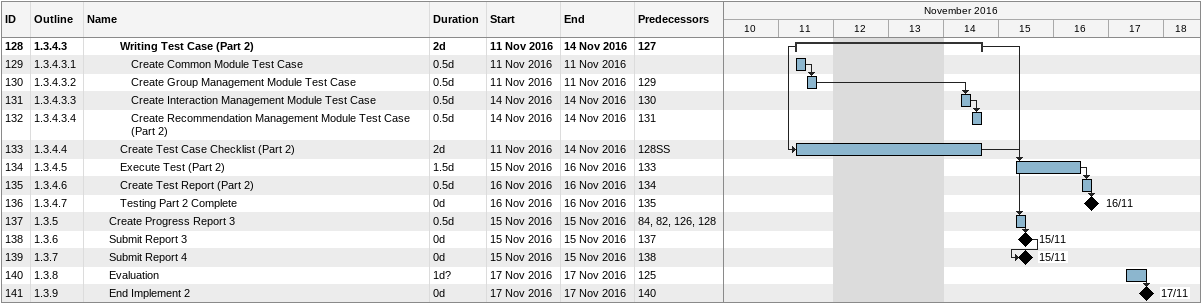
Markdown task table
| ID | WBS | Task | Duration | Start | Finish | Predecessors |
|---|---|---|---|---|---|---|
| 128 | 1.3.4.3 | **Writing Test Case (Part 2)** | 2d | 2016-11-11 | 2016-11-14 | 127 |
| 129 | 1.3.4.3.1 | Create Common Module Test Case | 0.5d | 2016-11-11 | 2016-11-11 |  |
| 130 | 1.3.4.3.2 | Create Group Management Module Test Case | 0.5d | 2016-11-11 | 2016-11-11 | 129 |
| 131 | 1.3.4.3.3 | Create Interaction Management Module Test Case | 0.5d | 2016-11-14 | 2016-11-14 | 130 |
| 132 | 1.3.4.3.4 | Create Recommendation Management Module Test Case (Part 2) | 0.5d | 2016-11-14 | 2016-11-14 | 131 |
| 133 | 1.3.4.4 | Create Test Case Checklist (Part 2) | 2d | 2016-11-11 | 2016-11-14 | 128SS |
| 134 | 1.3.4.5 | Execute Test (Part 2) | 1.5d | 2016-11-15 | 2016-11-16 | 133 |
| 135 | 1.3.4.6 | Create Test Report (Part 2) | 0.5d | 2016-11-16 | 2016-11-16 | 134 |
| 136 | 1.3.4.7 | Testing Part 2 Complete | 0d | 2016-11-16 | 2016-11-16 | 135 |
| 137 | 1.3.5 | Create Progress Report 3 | 0.5d | 2016-11-15 | 2016-11-15 | 84, 82, 126, 128 |
| 138 | 1.3.6 | Submit Report 3 | 0d | 2016-11-15 | 2016-11-15 | 137 |
| 139 | 1.3.7 | Submit Report 4 | 0d | 2016-11-15 | 2016-11-15 | 138 |
| 140 | 1.3.8 | Evaluation | 1d? | 2016-11-17 | 2016-11-17 | 125 |
| 141 | 1.3.9 | End Implement 2 | 0d | 2016-11-17 | 2016-11-17 | 140 |
